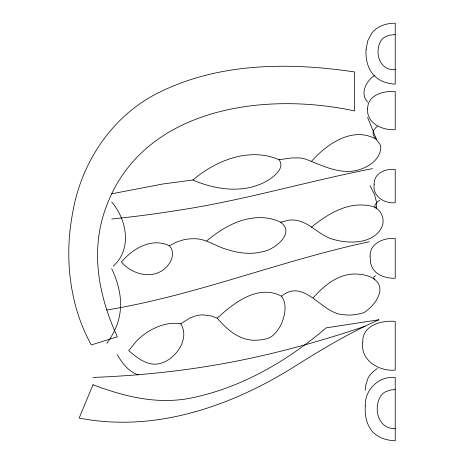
<?xml version="1.0" encoding="UTF-8"?>
<svg xmlns="http://www.w3.org/2000/svg" width="464" height="464" viewBox="0 0 464 464"><rect width="100%" height="100%" fill="white"/><g stroke="black" fill="none" stroke-linecap="round" stroke-linejoin="round"><path stroke-width="0.7" d="M365.156 390.427L365.957 384.296L368.091 378.021A19.807 19.807 0 0 1 370.492 374.361L373.572 371.281L377.342 368.491M111.673 193.813L107.874 202.374L104.684 210.987A138.516 138.516 0 0 0 98.687 237.156C94.273 271.353 103.112 305.863 117.363 336.806L91.362 344.932C77.534 320.45 70.644 292.494 69.072 264.544A212.628 212.628 0 0 1 72.546 213.527C81.101 161.994 112.926 114.341 160.73 91.657C220.638 62.489 289.977 62.309 354.595 71.949L354.595 110.942C269.056 92.371 154.007 105.746 111.673 193.813L162.847 183.993L192.92 180.003C216.404 190.223 245.7 194.056 268.476 180.003C274.613 176.076 285.25 167.608 279.038 159.691C249.574 146.937 215.928 160.364 192.92 180.003M106.801 343.308C111.72 336.696 115.716 329.359 118.105 321.453A59.624 59.624 0 0 0 120.507 307.76C121.261 294.176 117.404 280.761 111.673 268.563M113.297 266.121C132.373 249.075 126.829 219.547 111.673 201.939M313.159 297.807C322.236 287.715 333.088 278.093 346.643 274.914A37.578 37.578 0 0 1 358.405 274.16C371.206 274.955 384.702 281.967 378.276 296.525C375.451 303.137 370.127 308.322 364.344 312.434C357.779 314.615 350.761 315.648 343.865 314.731C321.361 314.024 304.657 277.385 281.474 296.183C258.141 283.84 233.873 302.899 217.291 318.118L211.19 315.996L203.052 314.888A27.915 27.915 0 0 0 195.965 315.787L189.735 318.136L180.734 323.808C168.496 321.703 156.101 326.308 146.044 333.065A65.018 65.018 0 0 0 136.596 340.924L128.737 350.616C135.343 356.375 142.576 362.332 151.455 363.898A21.332 21.332 0 0 0 158.328 363.869C174.586 361.137 190.652 339.201 180.734 323.808M377.342 126.382C368.068 133.568 376.165 138.139 380.196 144.785A10.04 10.04 0 0 1 380.799 148.213C379.668 161.049 366.009 168.699 354.537 170.862C336.98 173.722 320.85 164.83 304.987 158.914A34.522 34.522 0 0 0 298.897 157.876L291.108 157.992L279.038 159.691M311.535 161.315C326.969 143.724 353.034 125.848 376.53 139.38L367.592 117.444M206.729 240.938C223.283 226.867 244.615 215.139 267.038 218.08A46.655 46.655 0 0 1 280.662 222.25C295.87 233.282 274.102 249.835 262.862 251.639C250.676 254.893 237.742 253.054 225.939 249.151C214.867 245.868 205.059 238.061 193.024 238.763A42.415 42.415 0 0 0 183.286 239.894L176.796 241.964L169.36 245.81C152.111 237.174 132.507 248.652 121.423 262.061C131.335 273.516 149.547 279.357 162.858 270.187C170.207 265.159 176.604 253.495 169.36 245.81M374.906 75.197C366.409 80.678 359.472 93.241 367.592 102.01M311.535 227.128C327.41 214.171 347.611 201.689 368.973 205.743C380.451 206.341 386.941 219.89 380.642 229.233C371.861 243.617 349.688 243.809 335.159 239.876C319.899 236.785 310.23 221.728 294.576 220.116A27.591 27.591 0 0 0 288.968 220.139L280.662 222.25M379.784 200.315C377.354 201.759 371.954 206.236 376.53 208.44L376.64 206.782A29.731 29.731 0 0 0 376.432 202.026L374.628 194.758L370.034 185.693M375.718 275.871C373.851 275.981 372.348 278.667 374.906 279.125M365.156 326.244C324.266 340.037 282.669 351.845 240.346 360.366A867.976 867.976 0 0 1 188.674 369.158C156.948 373.543 124.99 376.205 92.986 377.429M369.222 241.75C280.743 260.577 196.272 295.313 106.801 309.993M372.47 168.629C306.362 181.499 241.634 201.022 174.893 210.801A1134.637 1134.637 0 0 1 111.673 219.002M395.218 389.615L390.485 390.021L384.952 392.034A13.328 13.328 0 0 0 381.101 395.508C372.859 407.688 377.766 429.194 395.218 428.614M395.218 34.574L389.116 35.247L384.465 37.23A12.128 12.128 0 0 0 381.159 40.455C373.967 51.759 379.314 71.166 395.218 69.507M138.487 374.993C128.789 371.693 122.107 363.376 117.363 354.682M217.291 318.118C224.663 326.987 233.572 335.327 244.835 338.761A36.418 36.418 0 0 0 255.107 340.286C261.11 339.897 267.919 339.648 272.722 335.634C276.851 332.044 279.949 327.398 282.054 322.364C285.157 314.192 287.106 303.711 281.474 296.183M362.79 342.258C360.087 360.354 379.175 371.623 395.218 370.115L395.218 321.372C381.611 320.195 362.042 325.229 362.79 342.258M374.146 184.573C372.279 196.382 384.714 203.829 395.218 202.751L395.218 169.441C385.688 168.391 373.45 173.292 374.146 184.573M365.261 405.681C364.785 413.9 365.951 422.64 370.823 429.502A24.441 24.441 0 0 0 376.78 435.342C382.179 439.037 388.762 440.522 395.218 440.8L395.218 377.429C379.018 375.828 364.756 389.516 365.261 405.681M370.092 256.041L370.481 262.601L371.797 266.655A17.075 17.075 0 0 0 375.289 271.66C380.526 276.759 388.142 278.29 395.218 278.307L395.218 238.502C384.18 237.493 369.849 243.066 370.092 256.041M366.084 49.306C365.557 57.461 366.978 66.079 371.832 72.836A25.468 25.468 0 0 0 377.754 78.677C382.846 82.25 389.064 83.851 395.218 84.135L395.218 23.2C389.012 23.217 382.643 24.499 377.394 27.956A23.525 23.525 0 0 0 371.571 33.466L367.801 40.681L366.084 49.306M367.662 108.182C365.829 123.07 382.614 130.662 395.218 129.63L395.218 91.449C384.146 90.793 367.993 94.47 367.662 108.182M92.986 384.743L79.176 418.052C154.895 432.953 231.693 406.215 295.29 366.055C322.277 349.073 349.734 332.595 378.972 319.742L326.163 327.868L320.659 332.491A381.35 381.35 0 0 1 302.267 346.718C268.047 371.693 229.083 391.03 187.218 398.773A134.479 134.479 0 0 1 166.425 400.49C141.137 400.6 116.47 393.576 92.986 384.743"/></g></svg>
